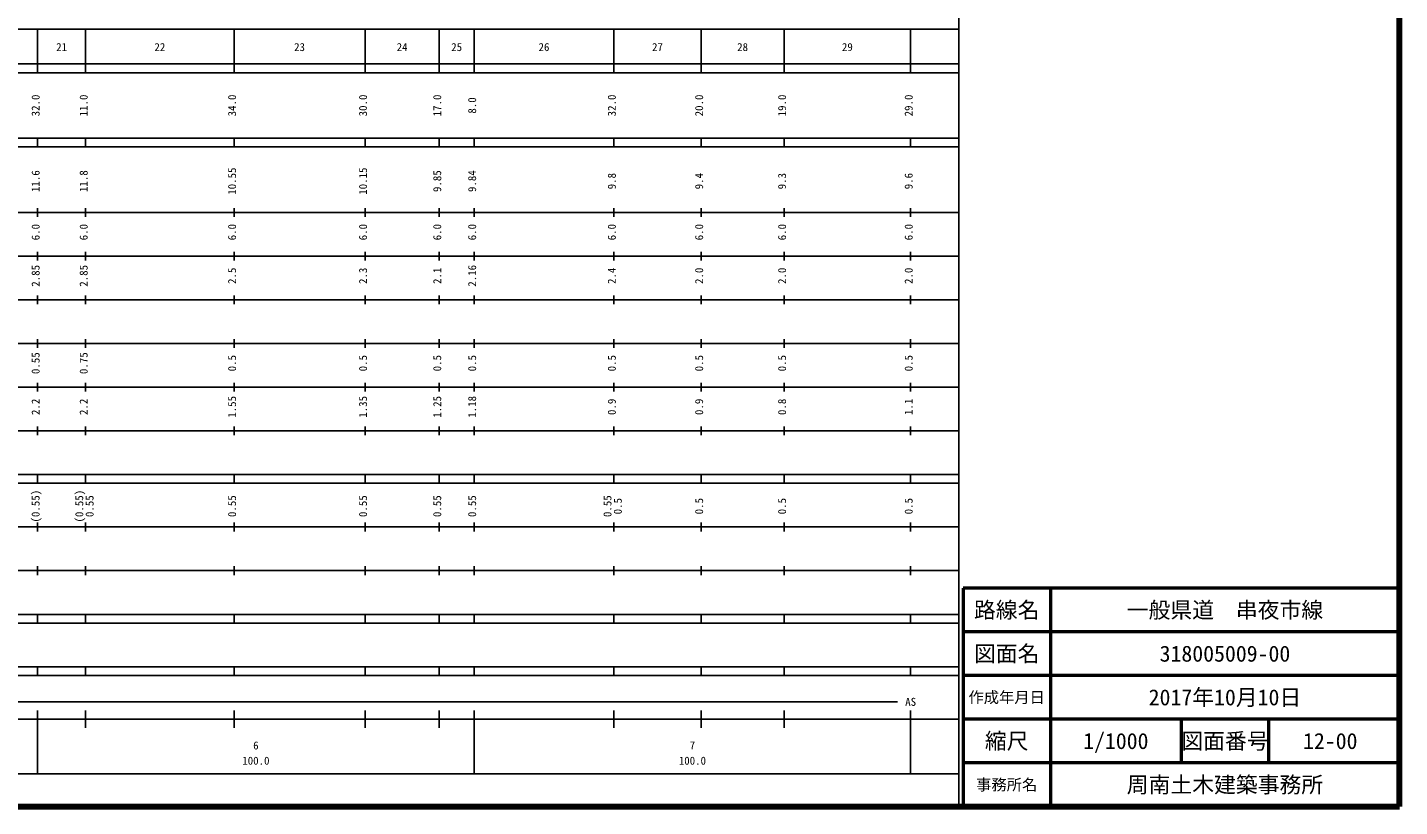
# Model space of a CAD drawing. Units: millimetres on the paper, enlarged 1000 times. Extents: x 40000 to 680000, y 20000 to 380000.
# Drawn here: x 365666 to 680000, y 20000 to 198357 of the extents above; entities that cross this region are included whole.
import ezdxf
from ezdxf.enums import TextEntityAlignment as Align

# ---------------------------------------------------------------- set-up
doc = ezdxf.new("R2010")
doc.units = ezdxf.units.MM
doc.header["$LTSCALE"] = 1000
for name, color, linetype, lineweight in [('M-TTL', 2, 'Continuous', 140), ('M-TTL-BAND', 7, 'Continuous', 25), ('M-TTL-FRAM', 2, 'Continuous', 50), ('M-TTL-LINE', 7, 'Continuous', 50)]:
    doc.layers.add(name, color=color, linetype=linetype, lineweight=lineweight)
doc.layers.add('M-TTL-TXT', color=7, linetype='Continuous')
doc.styles.add('ＭＳ ゴシック', font='')
doc.styles.get('ＭＳ ゴシック').set_extended_font_data('MS Gothic')

msp = doc.modelspace()

# ---------------------------------------------------------------- linework, layer by layer
at = {"layer": 'M-TTL'}
for p, q in [((680000, 20000), (680000, 380000)), ((40000, 20000), (680000, 20000))]:
    msp.add_line(p, q, dxfattribs=at)
at = {"layer": 'M-TTL-BAND'}
for p, q in [((579000, 20000), (579000, 370000)), ((68000, 198000), (579000, 198000)), ((368000, 188000), (368000, 198000)), ((379000, 188000), (379000, 198000)), ((413000, 188000), (413000, 198000)), ((443000, 188000), (443000, 198000)), ((460000, 188000), (460000, 198000)), ((468000, 188000), (468000, 198000)), ((500000, 188000), (500000, 198000)), ((520000, 188000), (520000, 198000)), ((539000, 188000), (539000, 198000)), ((568000, 188000), (568000, 198000)), ((40000, 190000), (579000, 190000)), ((40000, 188000), (579000, 188000)), ((40000, 173000), (579000, 173000)), ((368000, 171000), (368000, 173000)), ((379000, 171000), (379000, 173000)), ((413000, 171000), (413000, 173000)), ((443000, 171000), (443000, 173000)), ((460000, 171000), (460000, 173000)), ((468000, 171000), (468000, 173000)), ((500000, 171000), (500000, 173000)), ((520000, 171000), (520000, 173000)), ((539000, 171000), (539000, 173000)), ((568000, 171000), (568000, 173000)), ((40000, 171000), (579000, 171000)), ((40000, 156000), (579000, 156000)), ((368000, 155000), (368000, 157000)), ((379000, 155000), (379000, 157000)), ((413000, 155000), (413000, 157000)), ((443000, 155000), (443000, 157000)), ((460000, 155000), (460000, 157000)), ((468000, 155000), (468000, 157000)), ((500000, 155000), (500000, 157000)), ((520000, 155000), (520000, 157000)), ((539000, 155000), (539000, 157000)), ((568000, 155000), (568000, 157000)), ((46000, 146000), (579000, 146000)), ((368000, 145000), (368000, 147000)), ((379000, 145000), (379000, 147000)), ((413000, 145000), (413000, 147000)), ((443000, 145000), (443000, 147000)), ((460000, 145000), (460000, 147000)), ((468000, 145000), (468000, 147000)), ((500000, 145000), (500000, 147000)), ((520000, 145000), (520000, 147000)), ((539000, 145000), (539000, 147000)), ((568000, 145000), (568000, 147000)), ((52000, 136000), (579000, 136000)), ((368000, 135000), (368000, 137000)), ((379000, 135000), (379000, 137000)), ((413000, 135000), (413000, 137000)), ((443000, 135000), (443000, 137000)), ((460000, 135000), (460000, 137000)), ((468000, 135000), (468000, 137000)), ((500000, 135000), (500000, 137000)), ((520000, 135000), (520000, 137000)), ((539000, 135000), (539000, 137000)), ((568000, 135000), (568000, 137000)), ((46000, 126000), (579000, 126000)), ((368000, 125000), (368000, 127000)), ((379000, 125000), (379000, 127000)), ((413000, 125000), (413000, 127000)), ((443000, 125000), (443000, 127000)), ((460000, 125000), (460000, 127000)), ((468000, 125000), (468000, 127000)), ((500000, 125000), (500000, 127000)), ((520000, 125000), (520000, 127000)), ((539000, 125000), (539000, 127000)), ((568000, 125000), (568000, 127000)), ((368000, 115000), (368000, 117000)), ((379000, 115000), (379000, 117000)), ((413000, 115000), (413000, 117000)), ((443000, 115000), (443000, 117000)), ((460000, 115000), (460000, 117000)), ((468000, 115000), (468000, 117000)), ((500000, 115000), (500000, 117000)), ((520000, 115000), (520000, 117000)), ((539000, 115000), (539000, 117000)), ((568000, 115000), (568000, 117000)), ((52000, 116000), (579000, 116000)), ((368000, 105000), (368000, 107000)), ((379000, 105000), (379000, 107000)), ((413000, 105000), (413000, 107000)), ((443000, 105000), (443000, 107000)), ((460000, 105000), (460000, 107000)), ((468000, 105000), (468000, 107000)), ((500000, 105000), (500000, 107000)), ((520000, 105000), (520000, 107000)), ((539000, 105000), (539000, 107000)), ((568000, 105000), (568000, 107000)), ((46000, 106000), (579000, 106000)), ((40000, 96000), (579000, 96000)), ((368000, 94000), (368000, 96000)), ((379000, 94000), (379000, 96000)), ((413000, 94000), (413000, 96000)), ((443000, 94000), (443000, 96000)), ((460000, 94000), (460000, 96000)), ((468000, 94000), (468000, 96000)), ((500000, 94000), (500000, 96000)), ((520000, 94000), (520000, 96000)), ((539000, 94000), (539000, 96000)), ((568000, 94000), (568000, 96000)), ((40000, 94000), (579000, 94000)), ((368000, 83000), (368000, 85000)), ((379000, 83000), (379000, 85000)), ((413000, 83000), (413000, 85000)), ((443000, 83000), (443000, 85000)), ((460000, 83000), (460000, 85000)), ((468000, 83000), (468000, 85000)), ((500000, 83000), (500000, 85000)), ((520000, 83000), (520000, 85000)), ((539000, 83000), (539000, 85000)), ((568000, 83000), (568000, 85000)), ((49000, 84000), (579000, 84000)), ((40000, 74000), (579000, 74000)), ((368000, 73000), (368000, 75000)), ((379000, 73000), (379000, 75000)), ((413000, 73000), (413000, 75000)), ((443000, 73000), (443000, 75000)), ((460000, 73000), (460000, 75000)), ((468000, 73000), (468000, 75000)), ((500000, 73000), (500000, 75000)), ((520000, 73000), (520000, 75000)), ((539000, 73000), (539000, 75000)), ((568000, 73000), (568000, 75000)), ((40000, 64000), (579000, 64000)), ((368000, 62000), (368000, 64000)), ((379000, 62000), (379000, 64000)), ((413000, 62000), (413000, 64000)), ((443000, 62000), (443000, 64000)), ((460000, 62000), (460000, 64000)), ((468000, 62000), (468000, 64000)), ((500000, 62000), (500000, 64000)), ((520000, 62000), (520000, 64000)), ((539000, 62000), (539000, 64000)), ((568000, 62000), (568000, 64000)), ((40000, 62000), (579000, 62000)), ((40000, 52000), (579000, 52000)), ((368000, 50000), (368000, 52000)), ((379000, 50000), (379000, 52000)), ((413000, 50000), (413000, 52000)), ((443000, 50000), (443000, 52000)), ((460000, 50000), (460000, 52000)), ((468000, 50000), (468000, 52000)), ((500000, 50000), (500000, 52000)), ((520000, 50000), (520000, 52000)), ((539000, 50000), (539000, 52000)), ((568000, 50000), (568000, 52000)), ((40000, 50000), (579000, 50000)), ((71000, 44000), (565000, 44000)), ((368000, 27500), (368000, 42000)), ((379000, 38000), (379000, 42000)), ((413000, 38000), (413000, 42000)), ((443000, 38000), (443000, 42000)), ((460000, 38000), (460000, 42000)), ((468000, 27500), (468000, 42000)), ((500000, 38000), (500000, 42000)), ((520000, 38000), (520000, 42000)), ((539000, 38000), (539000, 42000)), ((568000, 27500), (568000, 42000)), ((40000, 40000), (579000, 40000)), ((68000, 27500), (579000, 27500))]:
    msp.add_line(p, q, dxfattribs=at)
at = {"layer": 'M-TTL-FRAM'}
for p, q in [((680000, 70000), (580000, 70000)), ((580000, 70000), (580000, 20000))]:
    msp.add_line(p, q, dxfattribs=at)
at = {"layer": 'M-TTL-LINE'}
for p, q in [((600000, 70000), (600000, 20000)), ((680000, 60000), (580000, 60000)), ((680000, 50000), (580000, 50000)), ((680000, 40000), (580000, 40000)), ((630000, 40000), (630000, 30000)), ((650000, 40000), (650000, 30000)), ((680000, 30000), (580000, 30000))]:
    msp.add_line(p, q, dxfattribs=at)

# ---------------------------------------------------------------- texts
at = {"layer": 'M-TTL-BAND', "style": 'ＭＳ ゴシック'}
for s, p in [('21', (373500, 192405)), ('22', (396000, 192405)), ('23', (428000, 192405)), ('24', (451500, 192405)), ('25', (464000, 192405)), ('26', (484000, 192405)), ('27', (510000, 192405)), ('28', (529500, 192405)), ('29', (553500, 192405)), ('AS', (568000, 42500)), ('6', (418000, 32523)), ('7', (518000, 32523)), ('100.0', (418000, 29033)), ('100.0', (518000, 29033))]:
    msp.add_text(s, height=1833, dxfattribs=at).set_placement(p, align=Align.BOTTOM_CENTER)
for s, p in [('32.0', (369000, 180500)), ('11.0', (380000, 180500)), ('34.0', (414000, 180500)), ('30.0', (444000, 180500)), ('17.0', (461000, 180500)), ('32.0', (501000, 180500)), ('20.0', (521000, 180500)), ('19.0', (540000, 180500)), ('29.0', (569000, 180500)), ('8.0', (469000, 180500)), ('11.6', (369000, 163174)), ('11.8', (380000, 163174)), ('10.55', (414000, 163174)), ('10.15', (444000, 163174)), ('9.85', (461000, 163174)), ('9.84', (469000, 163174)), ('9.8', (501000, 163174)), ('9.4', (521000, 163174)), ('9.3', (540000, 163174)), ('9.6', (569000, 163174)), ('6.0', (369000, 151500)), ('6.0', (380000, 151500)), ('6.0', (414000, 151500)), ('6.0', (444000, 151500)), ('6.0', (461000, 151500)), ('6.0', (469000, 151500)), ('6.0', (501000, 151500)), ('6.0', (521000, 151500)), ('6.0', (540000, 151500)), ('6.0', (569000, 151500)), ('2.85', (369000, 141500)), ('2.85', (380000, 141500)), ('2.5', (414000, 141500)), ('2.3', (444000, 141500)), ('2.1', (461000, 141500)), ('2.16', (469000, 141500)), ('2.4', (501000, 141500)), ('2.0', (521000, 141500)), ('2.0', (540000, 141500)), ('2.0', (569000, 141500)), ('0.55', (369000, 121500)), ('0.75', (380000, 121500)), ('0.5', (414000, 121500)), ('0.5', (444000, 121500)), ('0.5', (461000, 121500)), ('0.5', (469000, 121500)), ('0.5', (501000, 121500)), ('0.5', (521000, 121500)), ('0.5', (540000, 121500)), ('0.5', (569000, 121500)), ('2.2', (369000, 111500)), ('2.2', (380000, 111500)), ('1.55', (414000, 111500)), ('1.35', (444000, 111500)), ('1.25', (461000, 111500)), ('1.18', (469000, 111500)), ('0.9', (501000, 111500)), ('0.9', (521000, 111500)), ('0.8', (540000, 111500)), ('1.1', (569000, 111500)), ('(0.55)', (369000, 88764)), ('(0.55)', (379000, 88764)), ('0.55', (381370, 88764)), ('0.55', (414000, 88764)), ('0.55', (444000, 88764)), ('0.55', (461000, 88764)), ('0.55', (469000, 88764)), ('0.55', (500000, 88764)), ('0.5', (502370, 88764)), ('0.5', (521000, 88764)), ('0.5', (540000, 88764)), ('0.5', (569000, 88764))]:
    msp.add_text(s, height=1833, rotation=90, dxfattribs=at).set_placement(p, align=Align.BOTTOM_CENTER)
at = {"layer": 'M-TTL-TXT', "style": 'ＭＳ ゴシック'}
for s, height, p in [('路線名', 3666, (590000, 65000)), ('路線名', 3666, (590000, 65000)), ('一般県道\u3000串夜市線', 3666, (640000, 65000)), ('図面名', 3666, (590000, 55000)), ('図面名', 3666, (590000, 55000)), ('318005009-00', 3666, (640000, 55000)), ('2017年10月10日', 3666, (640000, 45000)), ('作成年月日', 2566, (590000, 45000)), ('作成年月日', 2566, (590000, 45000)), ('縮尺', 3666, (590000, 35000)), ('縮尺', 3666, (590000, 35000)), ('1/1000', 3666, (615000, 35000)), ('図面番号', 3666, (640000, 35000)), ('図面番号', 3666, (640000, 35000)), ('12-00', 3666, (664125, 35000)), ('事務所名', 2566, (590000, 25000)), ('事務所名', 2566, (590000, 25000)), ('周南土木建築事務所', 3666, (640000, 25000))]:
    msp.add_text(s, height=height, dxfattribs=at).set_placement(p, align=Align.MIDDLE_CENTER)

doc.saveas('drawing.dxf')
